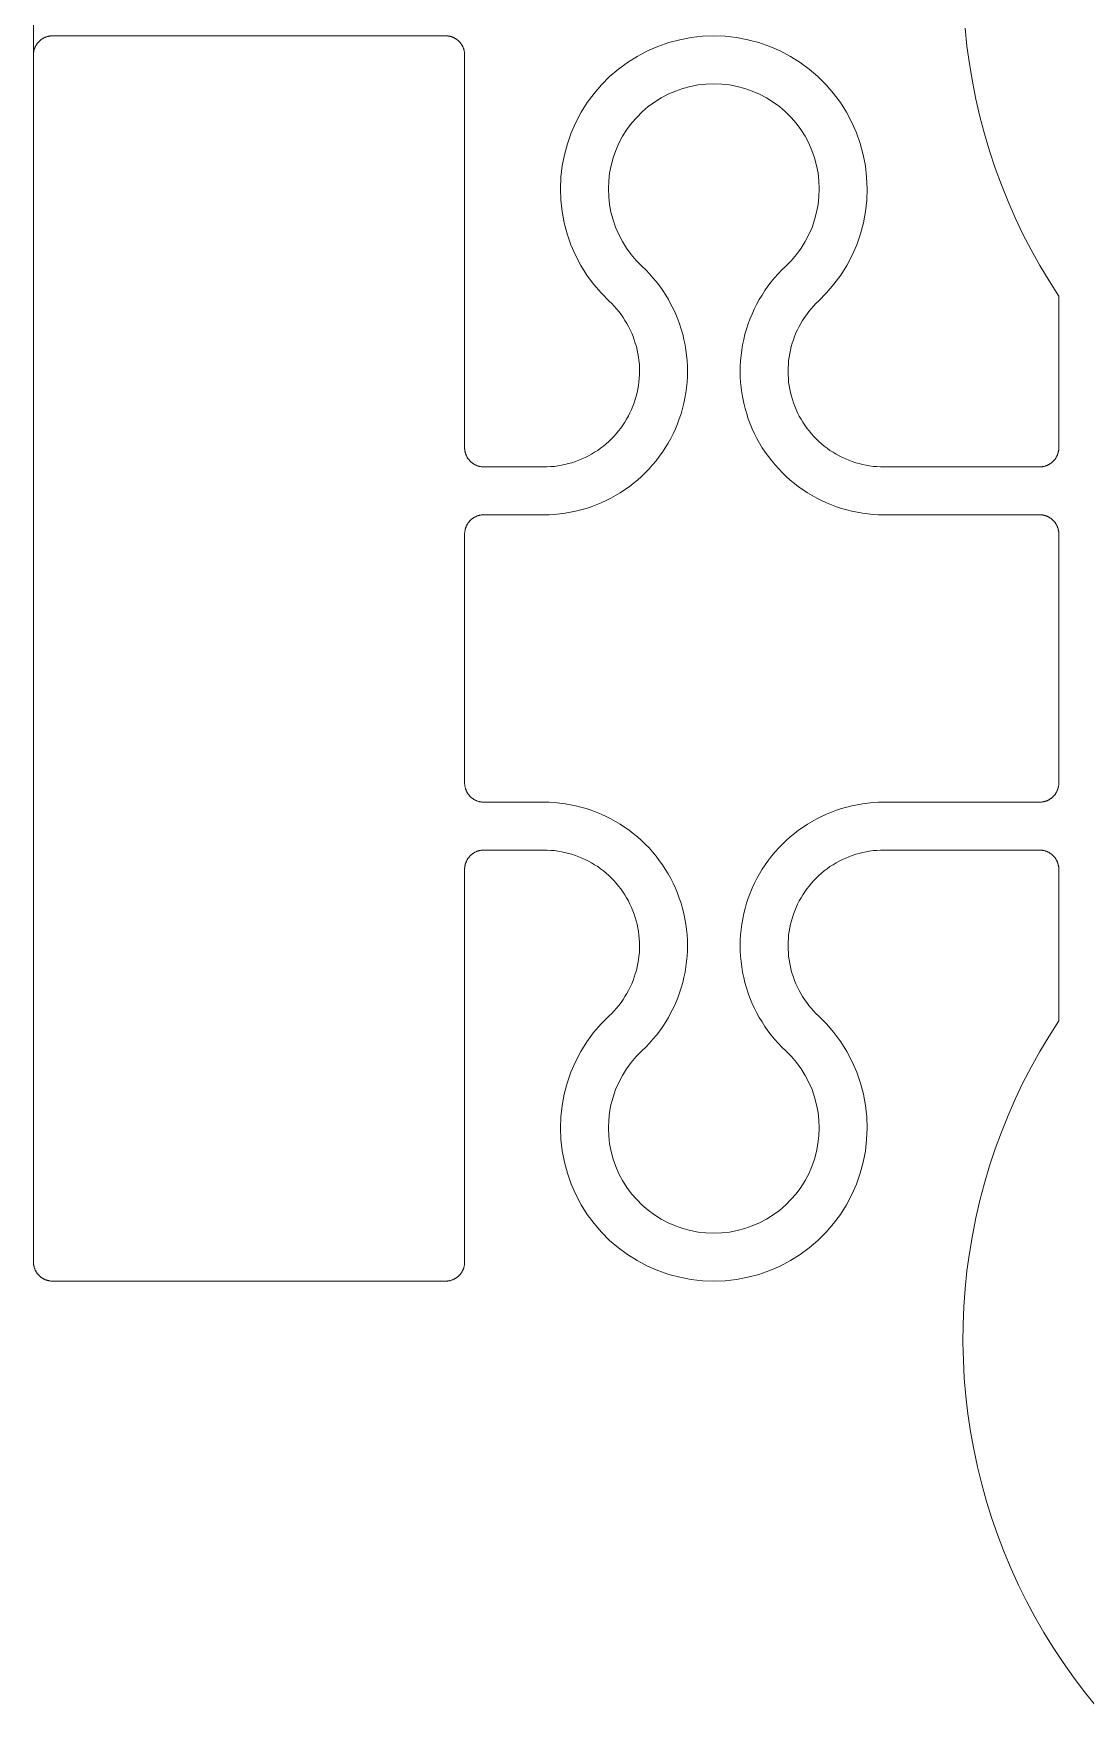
# Model space of a CAD drawing. Header units: millimetres. Extents: x -159872 to 386485, y -250577 to 158966.
# Drawn here: x 157363.04 to 157374.02, y 14433.71 to 14451.16 of the extents above; entities that cross this region are included whole.
import ezdxf

# ---------------------------------------------------------------- set-up
doc = ezdxf.new("R2010")
doc.units = ezdxf.units.MM
doc.layers.get('0').update_dxf_attribs({"lineweight": 25})
doc.layers.add('LDS-equipment-kitchen equipment', color=3, linetype='Continuous', lineweight=13)

# ---------------------------------------------------------------- blocks, each defined once
blk = doc.blocks.new('A$C73be1ed8')
for points in [[(39.512, 687.388, 0), (39.512, 687.393, 0), (39.512, 687.398, 0), (39.513, 687.403, 0), (39.513, 687.407, 0), (39.514, 687.412, 0), (39.514, 687.417, 0), (39.515, 687.422, 0), (39.516, 687.427, 0), (39.517, 687.432, 0), (39.518, 687.436, 0), (39.519, 687.441, 0), (39.521, 687.446, 0), (39.522, 687.451, 0), (39.524, 687.455, 0), (39.526, 687.46, 0), (39.527, 687.464, 0), (39.529, 687.469, 0), (39.531, 687.473, 0), (39.533, 687.478, 0), (39.536, 687.482, 0), (39.538, 687.486, 0), (39.541, 687.491, 0), (39.543, 687.495, 0), (39.546, 687.499, 0), (39.549, 687.503, 0), (39.551, 687.507, 0), (39.554, 687.511, 0), (39.558, 687.515, 0), (39.561, 687.519, 0), (39.564, 687.522, 0), (39.567, 687.526, 0), (39.571, 687.529, 0), (39.574, 687.533, 0), (39.578, 687.536, 0), (39.581, 687.539, 0), (39.585, 687.542, 0), (39.589, 687.546, 0), (39.593, 687.549, 0), (39.597, 687.551, 0), (39.601, 687.554, 0), (39.605, 687.557, 0), (39.609, 687.559, 0), (39.614, 687.562, 0), (39.618, 687.564, 0), (39.622, 687.567, 0), (39.627, 687.569, 0), (39.631, 687.571, 0), (39.636, 687.573, 0), (39.64, 687.574, 0), (39.645, 687.576, 0), (39.649, 687.578, 0), (39.654, 687.579, 0), (39.659, 687.581, 0), (39.664, 687.582, 0), (39.668, 687.583, 0), (39.673, 687.584, 0), (39.678, 687.585, 0), (39.683, 687.586, 0), (39.688, 687.586, 0), (39.693, 687.587, 0), (39.697, 687.587, 0), (39.702, 687.588, 0), (39.707, 687.588, 0), (39.712, 687.588, 0)], [(52.312, 687.588, 0), (52.317, 687.588, 0), (52.322, 687.588, 0), (52.327, 687.587, 0), (52.332, 687.587, 0), (52.337, 687.586, 0), (52.341, 687.586, 0), (52.346, 687.585, 0), (52.351, 687.584, 0), (52.356, 687.583, 0), (52.361, 687.582, 0), (52.365, 687.581, 0), (52.37, 687.579, 0), (52.375, 687.578, 0), (52.38, 687.576, 0), (52.384, 687.574, 0), (52.389, 687.573, 0), (52.393, 687.571, 0), (52.398, 687.569, 0), (52.402, 687.567, 0), (52.406, 687.564, 0), (52.411, 687.562, 0), (52.415, 687.559, 0), (52.419, 687.557, 0), (52.423, 687.554, 0), (52.427, 687.551, 0), (52.431, 687.549, 0), (52.435, 687.546, 0), (52.439, 687.542, 0), (52.443, 687.539, 0), (52.446, 687.536, 0), (52.45, 687.533, 0), (52.454, 687.529, 0), (52.457, 687.526, 0), (52.46, 687.522, 0), (52.464, 687.519, 0), (52.467, 687.515, 0), (52.47, 687.511, 0), (52.473, 687.507, 0), (52.476, 687.503, 0), (52.478, 687.499, 0), (52.481, 687.495, 0), (52.484, 687.491, 0), (52.486, 687.486, 0), (52.489, 687.482, 0), (52.491, 687.478, 0), (52.493, 687.473, 0), (52.495, 687.469, 0), (52.497, 687.464, 0), (52.499, 687.46, 0), (52.5, 687.455, 0), (52.502, 687.451, 0), (52.504, 687.446, 0), (52.505, 687.441, 0), (52.506, 687.436, 0), (52.507, 687.432, 0), (52.508, 687.427, 0), (52.509, 687.422, 0), (52.51, 687.417, 0), (52.511, 687.412, 0), (52.511, 687.407, 0), (52.512, 687.403, 0), (52.512, 687.398, 0), (52.512, 687.393, 0), (52.512, 687.388, 0)], [(39.712, 683.088, 0), (39.707, 683.088, 0), (39.702, 683.088, 0), (39.697, 683.088, 0), (39.693, 683.089, 0), (39.688, 683.089, 0), (39.683, 683.09, 0), (39.678, 683.091, 0), (39.673, 683.092, 0), (39.668, 683.093, 0), (39.664, 683.094, 0), (39.659, 683.095, 0), (39.654, 683.096, 0), (39.649, 683.098, 0), (39.645, 683.1, 0), (39.64, 683.101, 0), (39.636, 683.103, 0), (39.631, 683.105, 0), (39.627, 683.107, 0), (39.622, 683.109, 0), (39.618, 683.111, 0), (39.614, 683.114, 0), (39.609, 683.116, 0), (39.605, 683.119, 0), (39.601, 683.122, 0), (39.597, 683.124, 0), (39.593, 683.127, 0), (39.589, 683.13, 0), (39.585, 683.133, 0), (39.581, 683.136, 0), (39.578, 683.14, 0), (39.574, 683.143, 0), (39.571, 683.146, 0), (39.567, 683.15, 0), (39.564, 683.154, 0), (39.561, 683.157, 0), (39.558, 683.161, 0), (39.554, 683.165, 0), (39.551, 683.169, 0), (39.549, 683.173, 0), (39.546, 683.177, 0), (39.543, 683.181, 0), (39.541, 683.185, 0), (39.538, 683.189, 0), (39.536, 683.194, 0), (39.533, 683.198, 0), (39.531, 683.202, 0), (39.529, 683.207, 0), (39.527, 683.211, 0), (39.526, 683.216, 0), (39.524, 683.22, 0), (39.522, 683.225, 0), (39.521, 683.23, 0), (39.519, 683.235, 0), (39.518, 683.239, 0), (39.517, 683.244, 0), (39.516, 683.249, 0), (39.515, 683.254, 0), (39.514, 683.259, 0), (39.514, 683.263, 0), (39.513, 683.268, 0), (39.513, 683.273, 0), (39.512, 683.278, 0), (39.512, 683.283, 0), (39.512, 683.288, 0)], [(52.512, 683.288, 0), (52.512, 683.283, 0), (52.512, 683.278, 0), (52.512, 683.273, 0), (52.511, 683.268, 0), (52.511, 683.263, 0), (52.51, 683.259, 0), (52.509, 683.254, 0), (52.508, 683.249, 0), (52.507, 683.244, 0), (52.506, 683.239, 0), (52.505, 683.235, 0), (52.504, 683.23, 0), (52.502, 683.225, 0), (52.5, 683.22, 0), (52.499, 683.216, 0), (52.497, 683.211, 0), (52.495, 683.207, 0), (52.493, 683.202, 0), (52.491, 683.198, 0), (52.489, 683.194, 0), (52.486, 683.189, 0), (52.484, 683.185, 0), (52.481, 683.181, 0), (52.478, 683.177, 0), (52.476, 683.173, 0), (52.473, 683.169, 0), (52.47, 683.165, 0), (52.467, 683.161, 0), (52.464, 683.157, 0), (52.46, 683.154, 0), (52.457, 683.15, 0), (52.454, 683.146, 0), (52.45, 683.143, 0), (52.446, 683.14, 0), (52.443, 683.136, 0), (52.439, 683.133, 0), (52.435, 683.13, 0), (52.431, 683.127, 0), (52.427, 683.124, 0), (52.423, 683.122, 0), (52.419, 683.119, 0), (52.415, 683.116, 0), (52.411, 683.114, 0), (52.406, 683.111, 0), (52.402, 683.109, 0), (52.398, 683.107, 0), (52.393, 683.105, 0), (52.389, 683.103, 0), (52.384, 683.101, 0), (52.38, 683.1, 0), (52.375, 683.098, 0), (52.37, 683.096, 0), (52.365, 683.095, 0), (52.361, 683.094, 0), (52.356, 683.093, 0), (52.351, 683.092, 0), (52.346, 683.091, 0), (52.341, 683.09, 0), (52.337, 683.089, 0), (52.332, 683.089, 0), (52.327, 683.088, 0), (52.322, 683.088, 0), (52.317, 683.088, 0), (52.312, 683.088, 0)], [(43.812, 683.088, 0), (43.817, 683.088, 0), (43.822, 683.088, 0), (43.827, 683.087, 0), (43.832, 683.087, 0), (43.837, 683.086, 0), (43.841, 683.086, 0), (43.846, 683.085, 0), (43.851, 683.084, 0), (43.856, 683.083, 0), (43.861, 683.082, 0), (43.865, 683.081, 0), (43.87, 683.079, 0), (43.875, 683.078, 0), (43.88, 683.076, 0), (43.884, 683.074, 0), (43.889, 683.073, 0), (43.893, 683.071, 0), (43.898, 683.069, 0), (43.902, 683.067, 0), (43.906, 683.064, 0), (43.911, 683.062, 0), (43.915, 683.059, 0), (43.919, 683.057, 0), (43.923, 683.054, 0), (43.927, 683.051, 0), (43.931, 683.049, 0), (43.935, 683.046, 0), (43.939, 683.042, 0), (43.943, 683.039, 0), (43.946, 683.036, 0), (43.95, 683.033, 0), (43.954, 683.029, 0), (43.957, 683.026, 0), (43.96, 683.022, 0), (43.964, 683.019, 0), (43.967, 683.015, 0), (43.97, 683.011, 0), (43.973, 683.007, 0), (43.976, 683.003, 0), (43.978, 682.999, 0), (43.981, 682.995, 0), (43.984, 682.991, 0), (43.986, 682.986, 0), (43.989, 682.982, 0), (43.991, 682.978, 0), (43.993, 682.973, 0), (43.995, 682.969, 0), (43.997, 682.964, 0), (43.999, 682.96, 0), (44, 682.955, 0), (44.002, 682.951, 0), (44.004, 682.946, 0), (44.005, 682.941, 0), (44.006, 682.936, 0), (44.007, 682.932, 0), (44.008, 682.927, 0), (44.009, 682.922, 0), (44.01, 682.917, 0), (44.011, 682.912, 0), (44.011, 682.907, 0), (44.012, 682.903, 0), (44.012, 682.898, 0), (44.012, 682.893, 0), (44.012, 682.888, 0)], [(44.512, 682.888, 0), (44.512, 682.893, 0), (44.512, 682.898, 0), (44.513, 682.903, 0), (44.513, 682.907, 0), (44.514, 682.912, 0), (44.514, 682.917, 0), (44.515, 682.922, 0), (44.516, 682.927, 0), (44.517, 682.932, 0), (44.518, 682.936, 0), (44.519, 682.941, 0), (44.521, 682.946, 0), (44.522, 682.951, 0), (44.524, 682.955, 0), (44.526, 682.96, 0), (44.527, 682.964, 0), (44.529, 682.969, 0), (44.531, 682.973, 0), (44.533, 682.978, 0), (44.536, 682.982, 0), (44.538, 682.986, 0), (44.541, 682.991, 0), (44.543, 682.995, 0), (44.546, 682.999, 0), (44.549, 683.003, 0), (44.551, 683.007, 0), (44.554, 683.011, 0), (44.558, 683.015, 0), (44.561, 683.019, 0), (44.564, 683.022, 0), (44.567, 683.026, 0), (44.571, 683.029, 0), (44.574, 683.033, 0), (44.578, 683.036, 0), (44.581, 683.039, 0), (44.585, 683.042, 0), (44.589, 683.046, 0), (44.593, 683.049, 0), (44.597, 683.051, 0), (44.601, 683.054, 0), (44.605, 683.057, 0), (44.609, 683.059, 0), (44.614, 683.062, 0), (44.618, 683.064, 0), (44.622, 683.067, 0), (44.627, 683.069, 0), (44.631, 683.071, 0), (44.636, 683.073, 0), (44.64, 683.074, 0), (44.645, 683.076, 0), (44.649, 683.078, 0), (44.654, 683.079, 0), (44.659, 683.081, 0), (44.664, 683.082, 0), (44.668, 683.083, 0), (44.673, 683.084, 0), (44.678, 683.085, 0), (44.683, 683.086, 0), (44.688, 683.086, 0), (44.693, 683.087, 0), (44.697, 683.087, 0), (44.702, 683.088, 0), (44.707, 683.088, 0), (44.712, 683.088, 0)], [(47.312, 683.088, 0), (47.317, 683.088, 0), (47.322, 683.088, 0), (47.327, 683.087, 0), (47.332, 683.087, 0), (47.337, 683.086, 0), (47.341, 683.086, 0), (47.346, 683.085, 0), (47.351, 683.084, 0), (47.356, 683.083, 0), (47.361, 683.082, 0), (47.365, 683.081, 0), (47.37, 683.079, 0), (47.375, 683.078, 0), (47.38, 683.076, 0), (47.384, 683.074, 0), (47.389, 683.073, 0), (47.393, 683.071, 0), (47.398, 683.069, 0), (47.402, 683.067, 0), (47.406, 683.064, 0), (47.411, 683.062, 0), (47.415, 683.059, 0), (47.419, 683.057, 0), (47.423, 683.054, 0), (47.427, 683.051, 0), (47.431, 683.049, 0), (47.435, 683.046, 0), (47.439, 683.042, 0), (47.443, 683.039, 0), (47.446, 683.036, 0), (47.45, 683.033, 0), (47.454, 683.029, 0), (47.457, 683.026, 0), (47.46, 683.022, 0), (47.464, 683.019, 0), (47.467, 683.015, 0), (47.47, 683.011, 0), (47.473, 683.007, 0), (47.476, 683.003, 0), (47.478, 682.999, 0), (47.481, 682.995, 0), (47.484, 682.991, 0), (47.486, 682.986, 0), (47.489, 682.982, 0), (47.491, 682.978, 0), (47.493, 682.973, 0), (47.495, 682.969, 0), (47.497, 682.964, 0), (47.499, 682.96, 0), (47.5, 682.955, 0), (47.502, 682.951, 0), (47.504, 682.946, 0), (47.505, 682.941, 0), (47.506, 682.936, 0), (47.507, 682.932, 0), (47.508, 682.927, 0), (47.509, 682.922, 0), (47.51, 682.917, 0), (47.511, 682.912, 0), (47.511, 682.907, 0), (47.512, 682.903, 0), (47.512, 682.898, 0), (47.512, 682.893, 0), (47.512, 682.888, 0)], [(48.012, 682.888, 0), (48.012, 682.893, 0), (48.012, 682.898, 0), (48.013, 682.903, 0), (48.013, 682.907, 0), (48.014, 682.912, 0), (48.014, 682.917, 0), (48.015, 682.922, 0), (48.016, 682.927, 0), (48.017, 682.932, 0), (48.018, 682.936, 0), (48.019, 682.941, 0), (48.021, 682.946, 0), (48.022, 682.951, 0), (48.024, 682.955, 0), (48.026, 682.96, 0), (48.027, 682.964, 0), (48.029, 682.969, 0), (48.031, 682.973, 0), (48.033, 682.978, 0), (48.036, 682.982, 0), (48.038, 682.986, 0), (48.041, 682.991, 0), (48.043, 682.995, 0), (48.046, 682.999, 0), (48.049, 683.003, 0), (48.051, 683.007, 0), (48.054, 683.011, 0), (48.058, 683.015, 0), (48.061, 683.019, 0), (48.064, 683.022, 0), (48.067, 683.026, 0), (48.071, 683.029, 0), (48.074, 683.033, 0), (48.078, 683.036, 0), (48.081, 683.039, 0), (48.085, 683.042, 0), (48.089, 683.046, 0), (48.093, 683.049, 0), (48.097, 683.051, 0), (48.101, 683.054, 0), (48.105, 683.057, 0), (48.109, 683.059, 0), (48.114, 683.062, 0), (48.118, 683.064, 0), (48.122, 683.067, 0), (48.127, 683.069, 0), (48.131, 683.071, 0), (48.136, 683.073, 0), (48.14, 683.074, 0), (48.145, 683.076, 0), (48.149, 683.078, 0), (48.154, 683.079, 0), (48.159, 683.081, 0), (48.164, 683.082, 0), (48.168, 683.083, 0), (48.173, 683.084, 0), (48.178, 683.085, 0), (48.183, 683.086, 0), (48.188, 683.086, 0), (48.193, 683.087, 0), (48.197, 683.087, 0), (48.202, 683.088, 0), (48.207, 683.088, 0), (48.212, 683.088, 0)], [(44.512, 682.263, 0), (44.511, 682.207, 0), (44.508, 682.151, 0), (44.503, 682.095, 0), (44.495, 682.04, 0), (44.486, 681.984, 0), (44.475, 681.93, 0), (44.461, 681.875, 0), (44.446, 681.821, 0), (44.428, 681.768, 0), (44.409, 681.716, 0), (44.387, 681.664, 0), (44.364, 681.613, 0), (44.339, 681.563, 0), (44.312, 681.514, 0), (44.283, 681.466, 0), (44.252, 681.419, 0), (44.22, 681.373, 0), (44.186, 681.329, 0), (44.15, 681.286, 0), (44.113, 681.244, 0), (44.074, 681.203, 0), (44.034, 681.164, 0), (43.992, 681.127, 0), (43.949, 681.091, 0), (43.904, 681.057, 0), (43.859, 681.025, 0), (43.812, 680.994, 0), (43.764, 680.965, 0), (43.715, 680.938, 0), (43.665, 680.912, 0), (43.614, 680.889, 0), (43.563, 680.867, 0), (43.51, 680.848, 0), (43.457, 680.83, 0), (43.403, 680.815, 0), (43.349, 680.801, 0), (43.294, 680.79, 0), (43.239, 680.78, 0), (43.183, 680.773, 0), (43.127, 680.767, 0), (43.071, 680.764, 0), (43.015, 680.763, 0), (42.959, 680.764, 0), (42.904, 680.767, 0), (42.848, 680.772, 0), (42.792, 680.779, 0), (42.737, 680.788, 0), (42.682, 680.8, 0), (42.628, 680.813, 0), (42.574, 680.828, 0), (42.521, 680.846, 0), (42.468, 680.865, 0), (42.416, 680.886, 0), (42.365, 680.91, 0), (42.315, 680.935, 0), (42.266, 680.962, 0), (42.218, 680.99, 0), (42.171, 681.021, 0), (42.125, 681.053, 0), (42.081, 681.087, 0), (42.037, 681.123, 0), (41.996, 681.16, 0), (41.955, 681.199, 0), (41.916, 681.239, 0)], [(44.012, 682.263, 0), (44.011, 682.226, 0), (44.009, 682.188, 0), (44.006, 682.151, 0), (44.001, 682.114, 0), (43.995, 682.077, 0), (43.987, 682.041, 0), (43.978, 682.004, 0), (43.968, 681.969, 0), (43.956, 681.933, 0), (43.943, 681.898, 0), (43.929, 681.864, 0), (43.913, 681.83, 0), (43.897, 681.796, 0), (43.879, 681.764, 0), (43.859, 681.732, 0), (43.839, 681.7, 0), (43.817, 681.67, 0), (43.795, 681.64, 0), (43.771, 681.611, 0), (43.746, 681.583, 0), (43.72, 681.557, 0), (43.693, 681.531, 0), (43.665, 681.506, 0), (43.637, 681.482, 0), (43.607, 681.459, 0), (43.577, 681.437, 0), (43.545, 681.417, 0), (43.513, 681.398, 0), (43.481, 681.379, 0), (43.447, 681.363, 0), (43.414, 681.347, 0), (43.379, 681.333, 0), (43.344, 681.32, 0), (43.309, 681.308, 0), (43.273, 681.297, 0), (43.237, 681.288, 0), (43.2, 681.281, 0), (43.163, 681.274, 0), (43.126, 681.269, 0), (43.089, 681.266, 0), (43.052, 681.264, 0), (43.014, 681.263, 0), (42.977, 681.263, 0), (42.94, 681.265, 0), (42.903, 681.269, 0), (42.866, 681.274, 0), (42.829, 681.28, 0), (42.792, 681.287, 0), (42.756, 681.296, 0), (42.72, 681.307, 0), (42.684, 681.318, 0), (42.649, 681.331, 0), (42.615, 681.345, 0), (42.581, 681.361, 0), (42.547, 681.377, 0), (42.515, 681.395, 0), (42.483, 681.415, 0), (42.451, 681.435, 0), (42.421, 681.456, 0), (42.391, 681.479, 0), (42.362, 681.503, 0), (42.334, 681.528, 0), (42.307, 681.553, 0), (42.281, 681.58, 0)], [(50.108, 681.239, 0), (50.069, 681.199, 0), (50.029, 681.16, 0), (49.987, 681.123, 0), (49.944, 681.087, 0), (49.899, 681.053, 0), (49.853, 681.021, 0), (49.806, 680.99, 0), (49.758, 680.962, 0), (49.709, 680.935, 0), (49.659, 680.91, 0), (49.608, 680.886, 0), (49.556, 680.865, 0), (49.504, 680.846, 0), (49.45, 680.828, 0), (49.397, 680.813, 0), (49.342, 680.8, 0), (49.287, 680.788, 0), (49.232, 680.779, 0), (49.177, 680.772, 0), (49.121, 680.767, 0), (49.065, 680.764, 0), (49.009, 680.763, 0), (48.953, 680.764, 0), (48.897, 680.767, 0), (48.841, 680.773, 0), (48.786, 680.78, 0), (48.73, 680.79, 0), (48.676, 680.801, 0), (48.621, 680.815, 0), (48.567, 680.83, 0), (48.514, 680.848, 0), (48.462, 680.867, 0), (48.41, 680.889, 0), (48.359, 680.912, 0), (48.309, 680.938, 0), (48.26, 680.965, 0), (48.212, 680.994, 0), (48.165, 681.025, 0), (48.12, 681.057, 0), (48.075, 681.091, 0), (48.032, 681.127, 0), (47.991, 681.164, 0), (47.95, 681.203, 0), (47.911, 681.244, 0), (47.874, 681.286, 0), (47.838, 681.329, 0), (47.804, 681.373, 0), (47.772, 681.419, 0), (47.741, 681.466, 0), (47.713, 681.514, 0), (47.685, 681.563, 0), (47.66, 681.613, 0), (47.637, 681.664, 0), (47.616, 681.716, 0), (47.596, 681.768, 0), (47.579, 681.821, 0), (47.563, 681.875, 0), (47.55, 681.93, 0), (47.538, 681.984, 0), (47.529, 682.04, 0), (47.522, 682.095, 0), (47.516, 682.151, 0), (47.513, 682.207, 0), (47.512, 682.263, 0)], [(49.743, 681.58, 0), (49.717, 681.553, 0), (49.69, 681.528, 0), (49.662, 681.503, 0), (49.633, 681.479, 0), (49.603, 681.456, 0), (49.573, 681.435, 0), (49.542, 681.415, 0), (49.51, 681.395, 0), (49.477, 681.377, 0), (49.443, 681.361, 0), (49.409, 681.345, 0), (49.375, 681.331, 0), (49.34, 681.318, 0), (49.304, 681.307, 0), (49.268, 681.296, 0), (49.232, 681.287, 0), (49.196, 681.28, 0), (49.159, 681.274, 0), (49.122, 681.269, 0), (49.085, 681.265, 0), (49.047, 681.263, 0), (49.01, 681.263, 0), (48.973, 681.264, 0), (48.935, 681.266, 0), (48.898, 681.269, 0), (48.861, 681.274, 0), (48.824, 681.281, 0), (48.788, 681.288, 0), (48.752, 681.297, 0), (48.716, 681.308, 0), (48.68, 681.32, 0), (48.645, 681.333, 0), (48.611, 681.347, 0), (48.577, 681.363, 0), (48.544, 681.379, 0), (48.511, 681.398, 0), (48.479, 681.417, 0), (48.448, 681.437, 0), (48.417, 681.459, 0), (48.388, 681.482, 0), (48.359, 681.506, 0), (48.331, 681.531, 0), (48.304, 681.557, 0), (48.278, 681.583, 0), (48.254, 681.611, 0), (48.23, 681.64, 0), (48.207, 681.67, 0), (48.185, 681.7, 0), (48.165, 681.732, 0), (48.146, 681.764, 0), (48.128, 681.796, 0), (48.111, 681.83, 0), (48.095, 681.864, 0), (48.081, 681.898, 0), (48.068, 681.933, 0), (48.056, 681.969, 0), (48.046, 682.004, 0), (48.037, 682.041, 0), (48.03, 682.077, 0), (48.023, 682.114, 0), (48.018, 682.151, 0), (48.015, 682.188, 0), (48.013, 682.226, 0), (48.012, 682.263, 0)], [(42.281, 679.396, 0), (42.197, 679.311, 0), (42.106, 679.234, 0), (42.009, 679.163, 0), (41.908, 679.1, 0), (41.802, 679.044, 0), (41.693, 678.997, 0), (41.58, 678.958, 0), (41.464, 678.927, 0), (41.347, 678.905, 0), (41.228, 678.892, 0), (41.109, 678.888, 0), (40.989, 678.893, 0), (40.87, 678.906, 0), (40.753, 678.929, 0), (40.638, 678.96, 0), (40.525, 679, 0), (40.416, 679.048, 0), (40.31, 679.104, 0), (40.209, 679.167, 0), (40.113, 679.238, 0), (40.023, 679.316, 0), (39.938, 679.401, 0), (39.86, 679.492, 0), (39.789, 679.588, 0), (39.726, 679.689, 0), (39.67, 679.795, 0), (39.622, 679.904, 0), (39.583, 680.017, 0), (39.552, 680.132, 0), (39.53, 680.25, 0), (39.517, 680.369, 0), (39.512, 680.488, 0), (39.517, 680.607, 0), (39.53, 680.726, 0), (39.552, 680.844, 0), (39.583, 680.959, 0), (39.623, 681.072, 0), (39.67, 681.181, 0), (39.726, 681.287, 0), (39.789, 681.388, 0), (39.86, 681.484, 0), (39.938, 681.575, 0), (40.023, 681.66, 0), (40.113, 681.738, 0), (40.209, 681.809, 0), (40.31, 681.872, 0), (40.416, 681.928, 0), (40.525, 681.976, 0), (40.638, 682.016, 0), (40.753, 682.047, 0), (40.871, 682.07, 0), (40.989, 682.083, 0), (41.109, 682.088, 0), (41.228, 682.084, 0), (41.347, 682.071, 0), (41.464, 682.049, 0), (41.58, 682.018, 0), (41.693, 681.979, 0), (41.802, 681.931, 0), (41.908, 681.876, 0), (42.009, 681.813, 0), (42.106, 681.742, 0), (42.197, 681.664, 0), (42.281, 681.58, 0)], [(49.743, 681.58, 0), (49.828, 681.664, 0), (49.918, 681.742, 0), (50.015, 681.813, 0), (50.116, 681.876, 0), (50.222, 681.931, 0), (50.332, 681.979, 0), (50.444, 682.018, 0), (50.56, 682.049, 0), (50.677, 682.071, 0), (50.796, 682.084, 0), (50.916, 682.088, 0), (51.035, 682.083, 0), (51.154, 682.07, 0), (51.271, 682.047, 0), (51.386, 682.016, 0), (51.499, 681.976, 0), (51.609, 681.928, 0), (51.714, 681.872, 0), (51.815, 681.809, 0), (51.911, 681.738, 0), (52.002, 681.66, 0), (52.086, 681.575, 0), (52.164, 681.484, 0), (52.235, 681.388, 0), (52.298, 681.287, 0), (52.354, 681.181, 0), (52.402, 681.072, 0), (52.441, 680.959, 0), (52.472, 680.844, 0), (52.494, 680.726, 0), (52.508, 680.607, 0), (52.512, 680.488, 0), (52.508, 680.369, 0), (52.494, 680.25, 0), (52.472, 680.132, 0), (52.441, 680.017, 0), (52.402, 679.904, 0), (52.354, 679.795, 0), (52.298, 679.689, 0), (52.235, 679.588, 0), (52.164, 679.492, 0), (52.086, 679.401, 0), (52.002, 679.316, 0), (51.911, 679.238, 0), (51.815, 679.167, 0), (51.714, 679.104, 0), (51.609, 679.048, 0), (51.499, 679, 0), (51.387, 678.96, 0), (51.271, 678.929, 0), (51.154, 678.906, 0), (51.035, 678.893, 0), (50.916, 678.888, 0), (50.796, 678.892, 0), (50.678, 678.905, 0), (50.56, 678.927, 0), (50.445, 678.958, 0), (50.332, 678.997, 0), (50.222, 679.044, 0), (50.116, 679.1, 0), (50.015, 679.163, 0), (49.919, 679.234, 0), (49.828, 679.311, 0), (49.743, 679.396, 0)], [(41.916, 679.737, 0), (41.858, 679.679, 0), (41.795, 679.626, 0), (41.729, 679.577, 0), (41.659, 679.534, 0), (41.587, 679.495, 0), (41.511, 679.463, 0), (41.434, 679.436, 0), (41.354, 679.415, 0), (41.273, 679.4, 0), (41.192, 679.391, 0), (41.11, 679.388, 0), (41.028, 679.391, 0), (40.946, 679.401, 0), (40.865, 679.416, 0), (40.786, 679.437, 0), (40.709, 679.465, 0), (40.633, 679.498, 0), (40.561, 679.536, 0), (40.491, 679.58, 0), (40.425, 679.629, 0), (40.363, 679.683, 0), (40.305, 679.741, 0), (40.251, 679.803, 0), (40.203, 679.869, 0), (40.159, 679.939, 0), (40.121, 680.011, 0), (40.088, 680.087, 0), (40.061, 680.164, 0), (40.04, 680.244, 0), (40.024, 680.324, 0), (40.015, 680.406, 0), (40.012, 680.488, 0), (40.015, 680.57, 0), (40.024, 680.652, 0), (40.04, 680.732, 0), (40.061, 680.812, 0), (40.088, 680.889, 0), (40.121, 680.965, 0), (40.159, 681.037, 0), (40.203, 681.107, 0), (40.252, 681.173, 0), (40.305, 681.235, 0), (40.363, 681.293, 0), (40.425, 681.347, 0), (40.491, 681.396, 0), (40.561, 681.44, 0), (40.633, 681.478, 0), (40.709, 681.511, 0), (40.786, 681.539, 0), (40.865, 681.56, 0), (40.946, 681.575, 0), (41.028, 681.585, 0), (41.11, 681.588, 0), (41.192, 681.585, 0), (41.274, 681.576, 0), (41.354, 681.561, 0), (41.434, 681.54, 0), (41.511, 681.513, 0), (41.587, 681.48, 0), (41.659, 681.442, 0), (41.729, 681.399, 0), (41.795, 681.35, 0), (41.858, 681.297, 0), (41.916, 681.239, 0)], [(50.108, 681.239, 0), (50.167, 681.297, 0), (50.229, 681.35, 0), (50.295, 681.399, 0), (50.365, 681.442, 0), (50.438, 681.48, 0), (50.513, 681.513, 0), (50.591, 681.54, 0), (50.67, 681.561, 0), (50.751, 681.576, 0), (50.832, 681.585, 0), (50.914, 681.588, 0), (50.997, 681.585, 0), (51.078, 681.575, 0), (51.159, 681.56, 0), (51.238, 681.538, 0), (51.316, 681.511, 0), (51.391, 681.478, 0), (51.463, 681.44, 0), (51.533, 681.396, 0), (51.599, 681.347, 0), (51.661, 681.293, 0), (51.719, 681.235, 0), (51.773, 681.173, 0), (51.821, 681.107, 0), (51.865, 681.037, 0), (51.903, 680.964, 0), (51.936, 680.889, 0), (51.963, 680.812, 0), (51.984, 680.732, 0), (52, 680.652, 0), (52.009, 680.57, 0), (52.012, 680.488, 0), (52.009, 680.406, 0), (52, 680.324, 0), (51.984, 680.243, 0), (51.963, 680.164, 0), (51.936, 680.087, 0), (51.903, 680.011, 0), (51.865, 679.939, 0), (51.821, 679.869, 0), (51.773, 679.803, 0), (51.719, 679.741, 0), (51.661, 679.682, 0), (51.599, 679.629, 0), (51.533, 679.58, 0), (51.463, 679.536, 0), (51.391, 679.498, 0), (51.316, 679.465, 0), (51.238, 679.437, 0), (51.159, 679.416, 0), (51.078, 679.4, 0), (50.997, 679.391, 0), (50.914, 679.388, 0), (50.832, 679.391, 0), (50.751, 679.4, 0), (50.67, 679.415, 0), (50.591, 679.436, 0), (50.513, 679.463, 0), (50.438, 679.495, 0), (50.365, 679.534, 0), (50.295, 679.577, 0), (50.229, 679.626, 0), (50.167, 679.679, 0), (50.108, 679.737, 0)], [(41.916, 679.737, 0), (41.955, 679.777, 0), (41.995, 679.816, 0), (42.037, 679.853, 0), (42.081, 679.889, 0), (42.125, 679.923, 0), (42.171, 679.955, 0), (42.218, 679.985, 0), (42.266, 680.014, 0), (42.315, 680.041, 0), (42.365, 680.066, 0), (42.416, 680.09, 0), (42.468, 680.111, 0), (42.52, 680.13, 0), (42.574, 680.148, 0), (42.628, 680.163, 0), (42.682, 680.176, 0), (42.737, 680.188, 0), (42.792, 680.197, 0), (42.848, 680.204, 0), (42.904, 680.209, 0), (42.959, 680.212, 0), (43.015, 680.213, 0), (43.071, 680.212, 0), (43.127, 680.209, 0), (43.183, 680.203, 0), (43.239, 680.196, 0), (43.294, 680.186, 0), (43.349, 680.175, 0), (43.403, 680.161, 0), (43.457, 680.146, 0), (43.51, 680.128, 0), (43.563, 680.108, 0), (43.614, 680.087, 0), (43.665, 680.063, 0), (43.715, 680.038, 0), (43.764, 680.011, 0), (43.812, 679.982, 0), (43.859, 679.951, 0), (43.905, 679.919, 0), (43.949, 679.885, 0), (43.992, 679.849, 0), (44.034, 679.811, 0), (44.074, 679.772, 0), (44.113, 679.732, 0), (44.15, 679.69, 0), (44.186, 679.647, 0), (44.22, 679.603, 0), (44.252, 679.557, 0), (44.283, 679.51, 0), (44.312, 679.462, 0), (44.339, 679.413, 0), (44.364, 679.363, 0), (44.387, 679.312, 0), (44.409, 679.26, 0), (44.428, 679.208, 0), (44.446, 679.154, 0), (44.461, 679.101, 0), (44.475, 679.046, 0), (44.486, 678.991, 0), (44.495, 678.936, 0), (44.503, 678.881, 0), (44.508, 678.825, 0), (44.511, 678.769, 0), (44.512, 678.713, 0)], [(47.512, 678.713, 0), (47.513, 678.769, 0), (47.516, 678.825, 0), (47.522, 678.881, 0), (47.529, 678.936, 0), (47.538, 678.991, 0), (47.55, 679.046, 0), (47.563, 679.101, 0), (47.579, 679.154, 0), (47.596, 679.208, 0), (47.616, 679.26, 0), (47.637, 679.312, 0), (47.66, 679.363, 0), (47.685, 679.413, 0), (47.713, 679.462, 0), (47.741, 679.51, 0), (47.772, 679.557, 0), (47.804, 679.603, 0), (47.838, 679.647, 0), (47.874, 679.69, 0), (47.911, 679.732, 0), (47.95, 679.772, 0), (47.991, 679.811, 0), (48.032, 679.849, 0), (48.075, 679.884, 0), (48.12, 679.919, 0), (48.165, 679.951, 0), (48.212, 679.982, 0), (48.26, 680.011, 0), (48.309, 680.038, 0), (48.359, 680.063, 0), (48.41, 680.087, 0), (48.462, 680.108, 0), (48.514, 680.128, 0), (48.567, 680.145, 0), (48.621, 680.161, 0), (48.676, 680.175, 0), (48.73, 680.186, 0), (48.786, 680.196, 0), (48.841, 680.203, 0), (48.897, 680.208, 0), (48.953, 680.212, 0), (49.009, 680.213, 0), (49.065, 680.212, 0), (49.121, 680.209, 0), (49.177, 680.204, 0), (49.232, 680.197, 0), (49.287, 680.187, 0), (49.342, 680.176, 0), (49.397, 680.163, 0), (49.45, 680.147, 0), (49.504, 680.13, 0), (49.556, 680.111, 0), (49.608, 680.089, 0), (49.659, 680.066, 0), (49.709, 680.041, 0), (49.758, 680.014, 0), (49.806, 679.985, 0), (49.853, 679.955, 0), (49.899, 679.923, 0), (49.944, 679.889, 0), (49.987, 679.853, 0), (50.029, 679.816, 0), (50.069, 679.777, 0), (50.108, 679.737, 0)], [(42.281, 679.396, 0), (42.307, 679.422, 0), (42.334, 679.448, 0), (42.362, 679.473, 0), (42.391, 679.497, 0), (42.421, 679.519, 0), (42.451, 679.541, 0), (42.483, 679.561, 0), (42.515, 679.581, 0), (42.547, 679.598, 0), (42.581, 679.615, 0), (42.615, 679.631, 0), (42.649, 679.645, 0), (42.684, 679.658, 0), (42.72, 679.669, 0), (42.756, 679.68, 0), (42.792, 679.689, 0), (42.829, 679.696, 0), (42.865, 679.702, 0), (42.903, 679.707, 0), (42.94, 679.71, 0), (42.977, 679.712, 0), (43.014, 679.713, 0), (43.052, 679.712, 0), (43.089, 679.71, 0), (43.126, 679.707, 0), (43.163, 679.702, 0), (43.2, 679.695, 0), (43.237, 679.688, 0), (43.273, 679.678, 0), (43.309, 679.668, 0), (43.344, 679.656, 0), (43.379, 679.643, 0), (43.414, 679.629, 0), (43.447, 679.613, 0), (43.481, 679.596, 0), (43.513, 679.578, 0), (43.545, 679.559, 0), (43.577, 679.538, 0), (43.607, 679.517, 0), (43.637, 679.494, 0), (43.665, 679.47, 0), (43.693, 679.445, 0), (43.72, 679.419, 0), (43.746, 679.392, 0), (43.771, 679.365, 0), (43.795, 679.336, 0), (43.817, 679.306, 0), (43.839, 679.276, 0), (43.859, 679.244, 0), (43.879, 679.212, 0), (43.897, 679.18, 0), (43.913, 679.146, 0), (43.929, 679.112, 0), (43.943, 679.078, 0), (43.956, 679.043, 0), (43.968, 679.007, 0), (43.978, 678.971, 0), (43.987, 678.935, 0), (43.995, 678.899, 0), (44.001, 678.862, 0), (44.006, 678.825, 0), (44.009, 678.788, 0), (44.011, 678.75, 0), (44.012, 678.713, 0)], [(48.012, 678.713, 0), (48.013, 678.75, 0), (48.015, 678.788, 0), (48.018, 678.825, 0), (48.023, 678.862, 0), (48.029, 678.899, 0), (48.037, 678.935, 0), (48.046, 678.971, 0), (48.056, 679.007, 0), (48.068, 679.043, 0), (48.081, 679.078, 0), (48.095, 679.112, 0), (48.111, 679.146, 0), (48.128, 679.18, 0), (48.146, 679.212, 0), (48.165, 679.244, 0), (48.185, 679.276, 0), (48.207, 679.306, 0), (48.23, 679.336, 0), (48.253, 679.365, 0), (48.278, 679.392, 0), (48.304, 679.419, 0), (48.331, 679.445, 0), (48.359, 679.47, 0), (48.388, 679.494, 0), (48.417, 679.517, 0), (48.448, 679.538, 0), (48.479, 679.559, 0), (48.511, 679.578, 0), (48.543, 679.596, 0), (48.577, 679.613, 0), (48.611, 679.629, 0), (48.645, 679.643, 0), (48.68, 679.656, 0), (48.716, 679.668, 0), (48.752, 679.678, 0), (48.788, 679.688, 0), (48.824, 679.695, 0), (48.861, 679.702, 0), (48.898, 679.707, 0), (48.935, 679.71, 0), (48.973, 679.712, 0), (49.01, 679.713, 0), (49.047, 679.712, 0), (49.085, 679.71, 0), (49.122, 679.707, 0), (49.159, 679.702, 0), (49.196, 679.696, 0), (49.232, 679.689, 0), (49.268, 679.68, 0), (49.304, 679.669, 0), (49.34, 679.658, 0), (49.375, 679.645, 0), (49.41, 679.631, 0), (49.444, 679.615, 0), (49.477, 679.598, 0), (49.51, 679.581, 0), (49.542, 679.561, 0), (49.573, 679.541, 0), (49.604, 679.519, 0), (49.633, 679.497, 0), (49.662, 679.473, 0), (49.69, 679.448, 0), (49.717, 679.422, 0), (49.743, 679.396, 0)], [(35.082, 676.506, 0), (35.228, 676.623, 0), (35.377, 676.736, 0), (35.53, 676.844, 0), (35.686, 676.947, 0), (35.845, 677.045, 0), (36.007, 677.138, 0), (36.172, 677.226, 0), (36.34, 677.309, 0), (36.51, 677.386, 0), (36.683, 677.458, 0), (36.858, 677.525, 0), (37.034, 677.586, 0), (37.213, 677.642, 0), (37.393, 677.692, 0), (37.575, 677.737, 0), (37.758, 677.776, 0), (37.942, 677.809, 0), (38.127, 677.836, 0), (38.312, 677.858, 0), (38.499, 677.874, 0), (38.686, 677.884, 0), (38.873, 677.888, 0), (39.06, 677.886, 0), (39.246, 677.879, 0), (39.433, 677.865, 0), (39.619, 677.846, 0), (39.804, 677.821, 0), (39.989, 677.79, 0), (40.172, 677.754, 0), (40.355, 677.712, 0), (40.535, 677.664, 0), (40.715, 677.611, 0), (40.892, 677.552, 0), (41.068, 677.487, 0), (41.241, 677.417, 0), (41.412, 677.342, 0), (41.581, 677.262, 0), (41.747, 677.176, 0), (41.911, 677.085, 0), (42.071, 676.989, 0), (42.229, 676.888, 0)], [(49.796, 676.888, 0), (49.953, 676.989, 0), (50.113, 677.085, 0), (50.277, 677.176, 0), (50.443, 677.262, 0), (50.612, 677.342, 0), (50.783, 677.417, 0), (50.957, 677.487, 0), (51.132, 677.552, 0), (51.31, 677.611, 0), (51.489, 677.664, 0), (51.67, 677.712, 0), (51.852, 677.754, 0), (52.035, 677.79, 0), (52.22, 677.821, 0), (52.405, 677.846, 0), (52.591, 677.865, 0)], [(44.012, 677.088, 0), (44.012, 677.083, 0), (44.012, 677.078, 0), (44.012, 677.073, 0), (44.011, 677.068, 0), (44.011, 677.063, 0), (44.01, 677.059, 0), (44.009, 677.054, 0), (44.008, 677.049, 0), (44.007, 677.044, 0), (44.006, 677.039, 0), (44.005, 677.035, 0), (44.004, 677.03, 0), (44.002, 677.025, 0), (44, 677.02, 0), (43.999, 677.016, 0), (43.997, 677.011, 0), (43.995, 677.007, 0), (43.993, 677.002, 0), (43.991, 676.998, 0), (43.989, 676.994, 0), (43.986, 676.989, 0), (43.984, 676.985, 0), (43.981, 676.981, 0), (43.978, 676.977, 0), (43.976, 676.973, 0), (43.973, 676.969, 0), (43.97, 676.965, 0), (43.967, 676.961, 0), (43.964, 676.957, 0), (43.96, 676.954, 0), (43.957, 676.95, 0), (43.954, 676.946, 0), (43.95, 676.943, 0), (43.946, 676.94, 0), (43.943, 676.936, 0), (43.939, 676.933, 0), (43.935, 676.93, 0), (43.931, 676.927, 0), (43.927, 676.924, 0), (43.923, 676.922, 0), (43.919, 676.919, 0), (43.915, 676.916, 0), (43.911, 676.914, 0), (43.906, 676.911, 0), (43.902, 676.909, 0), (43.898, 676.907, 0), (43.893, 676.905, 0), (43.889, 676.903, 0), (43.884, 676.901, 0), (43.88, 676.9, 0), (43.875, 676.898, 0), (43.87, 676.896, 0), (43.865, 676.895, 0), (43.861, 676.894, 0), (43.856, 676.893, 0), (43.851, 676.892, 0), (43.846, 676.891, 0), (43.841, 676.89, 0), (43.837, 676.889, 0), (43.832, 676.889, 0), (43.827, 676.888, 0), (43.822, 676.888, 0), (43.817, 676.888, 0), (43.812, 676.888, 0)], [(44.712, 676.888, 0), (44.707, 676.888, 0), (44.702, 676.888, 0), (44.697, 676.888, 0), (44.693, 676.889, 0), (44.688, 676.889, 0), (44.683, 676.89, 0), (44.678, 676.891, 0), (44.673, 676.892, 0), (44.668, 676.893, 0), (44.664, 676.894, 0), (44.659, 676.895, 0), (44.654, 676.896, 0), (44.649, 676.898, 0), (44.645, 676.9, 0), (44.64, 676.901, 0), (44.636, 676.903, 0), (44.631, 676.905, 0), (44.627, 676.907, 0), (44.622, 676.909, 0), (44.618, 676.911, 0), (44.614, 676.914, 0), (44.609, 676.916, 0), (44.605, 676.919, 0), (44.601, 676.922, 0), (44.597, 676.924, 0), (44.593, 676.927, 0), (44.589, 676.93, 0), (44.585, 676.933, 0), (44.581, 676.936, 0), (44.578, 676.94, 0), (44.574, 676.943, 0), (44.571, 676.946, 0), (44.567, 676.95, 0), (44.564, 676.954, 0), (44.561, 676.957, 0), (44.558, 676.961, 0), (44.554, 676.965, 0), (44.551, 676.969, 0), (44.549, 676.973, 0), (44.546, 676.977, 0), (44.543, 676.981, 0), (44.541, 676.985, 0), (44.538, 676.989, 0), (44.536, 676.994, 0), (44.533, 676.998, 0), (44.531, 677.002, 0), (44.529, 677.007, 0), (44.527, 677.011, 0), (44.526, 677.016, 0), (44.524, 677.02, 0), (44.522, 677.025, 0), (44.521, 677.03, 0), (44.519, 677.035, 0), (44.518, 677.039, 0), (44.517, 677.044, 0), (44.516, 677.049, 0), (44.515, 677.054, 0), (44.514, 677.059, 0), (44.514, 677.063, 0), (44.513, 677.068, 0), (44.513, 677.073, 0), (44.512, 677.078, 0), (44.512, 677.083, 0), (44.512, 677.088, 0)], [(47.512, 677.088, 0), (47.512, 677.083, 0), (47.512, 677.078, 0), (47.512, 677.073, 0), (47.511, 677.068, 0), (47.511, 677.063, 0), (47.51, 677.059, 0), (47.509, 677.054, 0), (47.508, 677.049, 0), (47.507, 677.044, 0), (47.506, 677.039, 0), (47.505, 677.035, 0), (47.504, 677.03, 0), (47.502, 677.025, 0), (47.5, 677.02, 0), (47.499, 677.016, 0), (47.497, 677.011, 0), (47.495, 677.007, 0), (47.493, 677.002, 0), (47.491, 676.998, 0), (47.489, 676.994, 0), (47.486, 676.989, 0), (47.484, 676.985, 0), (47.481, 676.981, 0), (47.478, 676.977, 0), (47.476, 676.973, 0), (47.473, 676.969, 0), (47.47, 676.965, 0), (47.467, 676.961, 0), (47.464, 676.957, 0), (47.46, 676.954, 0), (47.457, 676.95, 0), (47.454, 676.946, 0), (47.45, 676.943, 0), (47.446, 676.94, 0), (47.443, 676.936, 0), (47.439, 676.933, 0), (47.435, 676.93, 0), (47.431, 676.927, 0), (47.427, 676.924, 0), (47.423, 676.922, 0), (47.419, 676.919, 0), (47.415, 676.916, 0), (47.411, 676.914, 0), (47.406, 676.911, 0), (47.402, 676.909, 0), (47.398, 676.907, 0), (47.393, 676.905, 0), (47.389, 676.903, 0), (47.384, 676.901, 0), (47.38, 676.9, 0), (47.375, 676.898, 0), (47.37, 676.896, 0), (47.365, 676.895, 0), (47.361, 676.894, 0), (47.356, 676.893, 0), (47.351, 676.892, 0), (47.346, 676.891, 0), (47.341, 676.89, 0), (47.337, 676.889, 0), (47.332, 676.889, 0), (47.327, 676.888, 0), (47.322, 676.888, 0), (47.317, 676.888, 0), (47.312, 676.888, 0)], [(48.212, 676.888, 0), (48.207, 676.888, 0), (48.202, 676.888, 0), (48.197, 676.888, 0), (48.193, 676.889, 0), (48.188, 676.889, 0), (48.183, 676.89, 0), (48.178, 676.891, 0), (48.173, 676.892, 0), (48.168, 676.893, 0), (48.164, 676.894, 0), (48.159, 676.895, 0), (48.154, 676.896, 0), (48.149, 676.898, 0), (48.145, 676.9, 0), (48.14, 676.901, 0), (48.136, 676.903, 0), (48.131, 676.905, 0), (48.127, 676.907, 0), (48.122, 676.909, 0), (48.118, 676.911, 0), (48.114, 676.914, 0), (48.109, 676.916, 0), (48.105, 676.919, 0), (48.101, 676.922, 0), (48.097, 676.924, 0), (48.093, 676.927, 0), (48.089, 676.93, 0), (48.085, 676.933, 0), (48.081, 676.936, 0), (48.078, 676.94, 0), (48.074, 676.943, 0), (48.071, 676.946, 0), (48.067, 676.95, 0), (48.064, 676.954, 0), (48.061, 676.957, 0), (48.058, 676.961, 0), (48.054, 676.965, 0), (48.051, 676.969, 0), (48.049, 676.973, 0), (48.046, 676.977, 0), (48.043, 676.981, 0), (48.041, 676.985, 0), (48.038, 676.989, 0), (48.036, 676.994, 0), (48.033, 676.998, 0), (48.031, 677.002, 0), (48.029, 677.007, 0), (48.027, 677.011, 0), (48.026, 677.016, 0), (48.024, 677.02, 0), (48.022, 677.025, 0), (48.021, 677.03, 0), (48.019, 677.035, 0), (48.018, 677.039, 0), (48.017, 677.044, 0), (48.016, 677.049, 0), (48.015, 677.054, 0), (48.014, 677.059, 0), (48.014, 677.063, 0), (48.013, 677.068, 0), (48.013, 677.073, 0), (48.012, 677.078, 0), (48.012, 677.083, 0), (48.012, 677.088, 0)]]:
    blk.add_polyline3d(points)
at = {"transparency": 33554687}
for points in [[(52.312, 687.588, 0), (39.712, 687.588, 0)], [(623.912, 687.588, 0), (52.312, 687.588, 0)], [(39.512, 687.388, 0), (39.512, 683.288, 0)], [(52.512, 683.288, 0), (52.512, 687.388, 0)], [(39.712, 683.088, 0), (43.812, 683.088, 0)], [(47.312, 683.088, 0), (44.712, 683.088, 0)], [(48.212, 683.088, 0), (52.312, 683.088, 0)], [(44.012, 682.888, 0), (44.012, 682.263, 0)], [(44.512, 682.888, 0), (44.512, 682.263, 0)], [(47.512, 682.263, 0), (47.512, 682.888, 0)], [(48.012, 682.263, 0), (48.012, 682.888, 0)], [(44.012, 678.713, 0), (44.012, 677.088, 0)], [(44.512, 678.713, 0), (44.512, 677.088, 0)], [(47.512, 677.088, 0), (47.512, 678.713, 0)], [(48.012, 677.088, 0), (48.012, 678.713, 0)], [(43.812, 676.888, 0), (42.229, 676.888, 0)], [(44.712, 676.888, 0), (47.312, 676.888, 0)], [(49.796, 676.888, 0), (48.212, 676.888, 0)]]:
    blk.add_polyline3d(points, dxfattribs=at)
blk = doc.blocks.new('Group-410')
at = {"layer": 'LDS-equipment-kitchen equipment', "rotation": 89.99980100206012}
blk.add_blockref('A$C73be1ed8', (97377.118, 50856.138), dxfattribs=at)

msp = doc.modelspace()

# ---------------------------------------------------------------- block references
at = {"layer": 'LDS-equipment-kitchen equipment', "color": 7}
msp.add_blockref('Group-410', (60673.51323, -36457.51522), dxfattribs=at)

doc.saveas('drawing.dxf')
